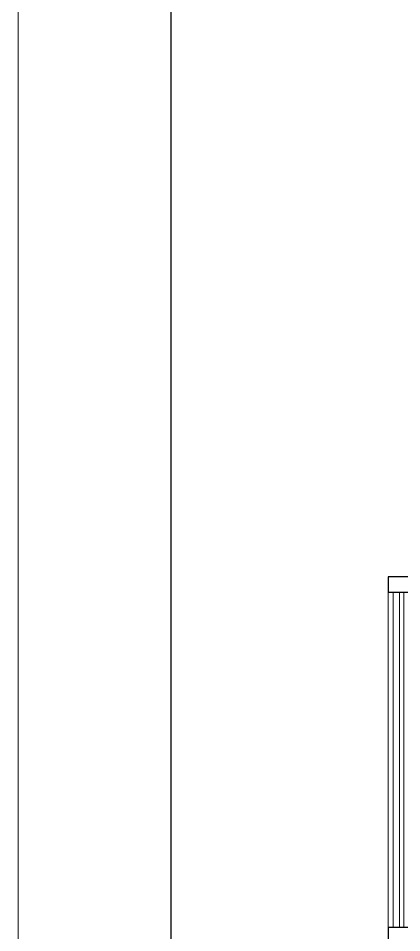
# Model space of a CAD drawing. Header units: inches. Extents: x 327481 to 195042051, y -335014 to 44773228.
# Drawn here: x 371196.8 to 371341.2, y -311585.4 to -311241.3 of the extents above; entities that cross this region are included whole.
import ezdxf

# ---------------------------------------------------------------- set-up
doc = ezdxf.new("R2010")
doc.units = ezdxf.units.IN
doc.header["$MEASUREMENT"] = 0
for name, color, linetype, lineweight in [('ele1', 1, 'Continuous', 13), ('GLASS', 140, 'Continuous', 5), ('WALL', 12, 'Continuous', 30)]:
    doc.layers.add(name, color=color, linetype=linetype, lineweight=lineweight)
doc.layers.add('FORMATING', color=19, linetype='Continuous')

msp = doc.modelspace()

# ---------------------------------------------------------------- linework, layer by layer
at = {"layer": 'ele1', "ltscale": 0.3}
msp.add_lwpolyline([(371336.117, -311583.382), (371336.117, -311457.33), (371342.029, -311457.33), (371342.029, -311583.382)], close=True, dxfattribs=at)
at = {"layer": 'FORMATING', "lineweight": 0}
msp.add_line((371196.847, -312416.173), (371196.847, -310714.06), dxfattribs=at)
at = {"layer": 'FORMATING', "lineweight": 30}
msp.add_line((371254.211, -310769.356), (371254.211, -312353.356), dxfattribs=at)
at = {"layer": 'GLASS', "ltscale": 0.3}
for p, q in [((371338.014, -311583.382), (371338.014, -311457.33)), ((371340.317, -311583.382), (371340.317, -311457.33))]:
    msp.add_line(p, q, dxfattribs=at)
at = {"layer": 'WALL'}
for p, q in [((371371.56, -311451.421), (371336.12, -311451.421)), ((371336.12, -311451.421), (371336.12, -311457.33)), ((371371.568, -311457.33), (371336.12, -311457.33)), ((371336.12, -311583.382), (371336.12, -311589.291)), ((371371.568, -311583.382), (371336.12, -311583.382))]:
    msp.add_line(p, q, dxfattribs=at)

doc.saveas('drawing.dxf')
